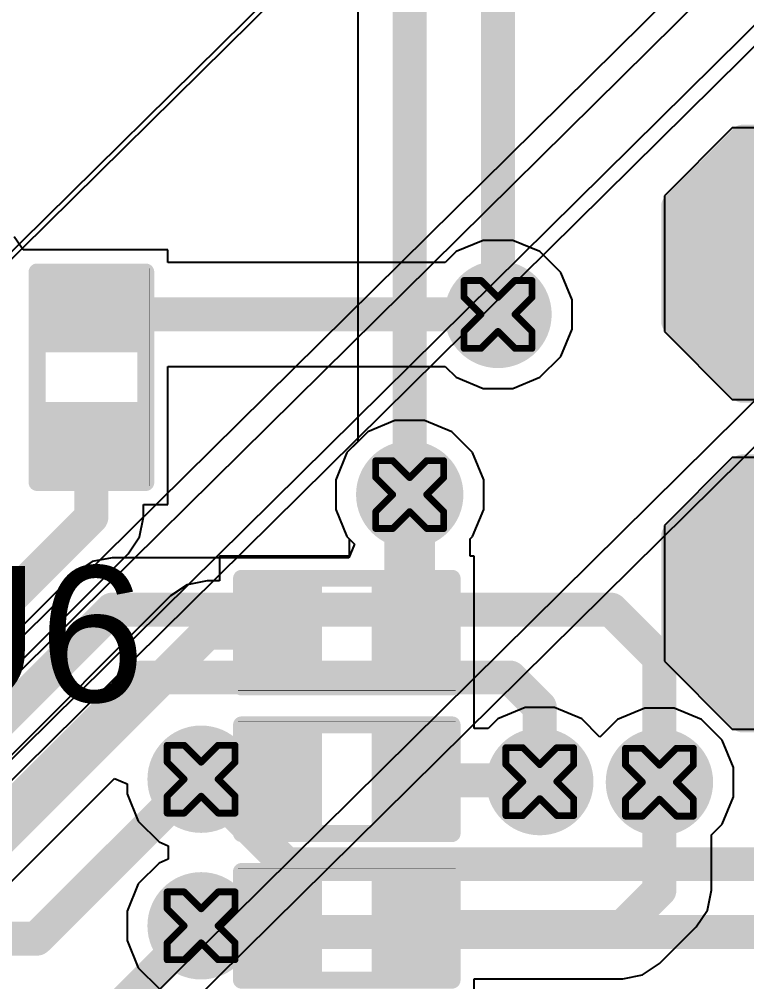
# Model space of a CAD drawing. Header units: inches. Extents: x 0 to 212, y 0 to 208.
# Drawn here: x 4.5354 to 4.7497, y 2.7731 to 3.0566 of the extents above; entities that cross this region are included whole.
import ezdxf

# ---------------------------------------------------------------- set-up
doc = ezdxf.new("R2010")
doc.units = ezdxf.units.IN
doc.header["$MEASUREMENT"] = 0
for name, color, linetype in [('Bottom Layer', 5, 'Continuous'), ('Bottom Solder', 6, 'Continuous'), ('Drill Drawing', 1, 'Continuous'), ('Top Layer', 1, 'Continuous'), ('Top Overlay', 2, 'Continuous'), ('Top Paste', 8, 'Continuous'), ('Top Solder', 216, 'Continuous'), ('Via Holes', 16, 'Continuous')]:
    doc.layers.add(name, color=color, linetype=linetype)
doc.styles.add('Arial', font='', dxfattribs={"height": 0.2})
doc.styles.get('Arial').set_extended_font_data('Arial')

# ---------------------------------------------------------------- blocks, each defined once
blk = doc.blocks.new('28_UFQFPN__4_4__11')
at = {"layer": 'Top Solder'}
for p in [(-0.06846, 0.06737), (-0.06255, -0.05074), (-0.05074, 0.08706), (-0.05074, -0.06255), (0.06147, -0.06255), (0.06737, 0.08706), (0.08706, 0.06737), (0.08706, -0.05074)]:
    blk.add_line(p, (207.68418, 205.16589), dxfattribs=at)
blk = doc.blocks.new('T__________17')
at = {"layer": 'Top Layer'}
blk.add_hatch(color=1, dxfattribs=at).paths.add_polyline_path([(0.015, 0.03), (-0.015, 0.03), (-0.03, 0.015), (-0.03, -0.015), (-0.015, -0.03), (0.015, -0.03), (0.03, -0.015), (0.03, 0.015)])
at = {"layer": 'Top Paste'}
blk.add_hatch(color=8, dxfattribs=at).paths.add_polyline_path([(0.015, 0.03), (-0.015, 0.03), (-0.03, 0.015), (-0.03, -0.015), (-0.015, -0.03), (0.015, -0.03), (0.03, -0.015), (0.03, 0.015)])
at = {"layer": 'Top Solder'}
blk.add_hatch(color=216, dxfattribs=at).paths.add_polyline_path([(0.017, 0.034), (-0.017, 0.034), (-0.034, 0.017), (-0.034, -0.017), (-0.017, -0.034), (0.017, -0.034), (0.034, -0.017), (0.034, 0.017)])
at = {"layer": 'Top Overlay', "const_width": 0.00787}
for points in [[(-0.037, 0.017), (-0.017, 0.037)], [(-0.017, 0.037), (0.017, 0.037)], [(0.017, 0.037), (0.037, 0.017)], [(-0.037, -0.017), (-0.037, 0.017)], [(0.037, -0.017), (0.037, 0.017)], [(-0.037, -0.017), (-0.017, -0.037)], [(0.017, -0.037), (0.037, -0.017)], [(-0.017, -0.037), (0.017, -0.037)]]:
    blk.add_lwpolyline(points, dxfattribs=at)
at = {"layer": 'Top Overlay', "const_width": 0.00394}
for points in [[(-0.01897, 0.037, 1), (-0.01503, 0.037, 1)], [(-0.01897, 0.037, 1), (-0.01503, 0.037, 1)], [(0.01503, 0.037, 1), (0.01897, 0.037, 1)], [(0.01503, 0.037, 1), (0.01897, 0.037, 1)], [(-0.03897, 0.017, 1), (-0.03503, 0.017, 1)], [(-0.03897, 0.017, 1), (-0.03503, 0.017, 1)], [(0.03503, 0.017, 1), (0.03897, 0.017, 1)], [(0.03503, 0.017, 1), (0.03897, 0.017, 1)], [(-0.03897, -0.017, 1), (-0.03503, -0.017, 1)], [(-0.03897, -0.017, 1), (-0.03503, -0.017, 1)], [(0.03503, -0.017, 1), (0.03897, -0.017, 1)], [(0.03503, -0.017, 1), (0.03897, -0.017, 1)], [(-0.01897, -0.037, 1), (-0.01503, -0.037, 1)], [(-0.01897, -0.037, 1), (-0.01503, -0.037, 1)], [(0.01503, -0.037, 1), (0.01897, -0.037, 1)], [(0.01503, -0.037, 1), (0.01897, -0.037, 1)]]:
    blk.add_lwpolyline(points, format="xyb", close=True, dxfattribs=at)
blk = doc.blocks.new('T__________18')
at = {"layer": 'Top Layer'}
blk.add_hatch(color=1, dxfattribs=at).paths.add_polyline_path([(0.015, 0.03), (-0.015, 0.03), (-0.03, 0.015), (-0.03, -0.015), (-0.015, -0.03), (0.015, -0.03), (0.03, -0.015), (0.03, 0.015)])
at = {"layer": 'Top Paste'}
blk.add_hatch(color=8, dxfattribs=at).paths.add_polyline_path([(0.015, 0.03), (-0.015, 0.03), (-0.03, 0.015), (-0.03, -0.015), (-0.015, -0.03), (0.015, -0.03), (0.03, -0.015), (0.03, 0.015)])
at = {"layer": 'Top Solder'}
blk.add_hatch(color=216, dxfattribs=at).paths.add_polyline_path([(0.017, 0.034), (-0.017, 0.034), (-0.034, 0.017), (-0.034, -0.017), (-0.017, -0.034), (0.017, -0.034), (0.034, -0.017), (0.034, 0.017)])
at = {"layer": 'Top Overlay', "const_width": 0.00787}
for points in [[(-0.037, 0.017), (-0.017, 0.037)], [(-0.017, 0.037), (0.017, 0.037)], [(0.017, 0.037), (0.037, 0.017)], [(-0.037, -0.017), (-0.037, 0.017)], [(0.037, -0.017), (0.037, 0.017)], [(-0.037, -0.017), (-0.017, -0.037)], [(0.017, -0.037), (0.037, -0.017)], [(-0.017, -0.037), (0.017, -0.037)]]:
    blk.add_lwpolyline(points, dxfattribs=at)
at = {"layer": 'Top Overlay', "const_width": 0.00394}
for points in [[(-0.01897, 0.037, 1), (-0.01503, 0.037, 1)], [(-0.01897, 0.037, 1), (-0.01503, 0.037, 1)], [(0.01503, 0.037, 1), (0.01897, 0.037, 1)], [(0.01503, 0.037, 1), (0.01897, 0.037, 1)], [(-0.03897, 0.017, 1), (-0.03503, 0.017, 1)], [(-0.03897, 0.017, 1), (-0.03503, 0.017, 1)], [(0.03503, 0.017, 1), (0.03897, 0.017, 1)], [(0.03503, 0.017, 1), (0.03897, 0.017, 1)], [(-0.03897, -0.017, 1), (-0.03503, -0.017, 1)], [(-0.03897, -0.017, 1), (-0.03503, -0.017, 1)], [(0.03503, -0.017, 1), (0.03897, -0.017, 1)], [(0.03503, -0.017, 1), (0.03897, -0.017, 1)], [(-0.01897, -0.037, 1), (-0.01503, -0.037, 1)], [(-0.01897, -0.037, 1), (-0.01503, -0.037, 1)], [(0.01503, -0.037, 1), (0.01897, -0.037, 1)], [(0.01503, -0.037, 1), (0.01897, -0.037, 1)]]:
    blk.add_lwpolyline(points, format="xyb", close=True, dxfattribs=at)
blk = doc.blocks.new('R___0402_38')
at = {"layer": 'Top Layer'}
for points in [[(-0.0275, -0.0125), (-0.0275, 0.0125), (-0.0095, 0.0125), (-0.0095, -0.0125)], [(0.0095, -0.0125), (0.0095, 0.0125), (0.0275, 0.0125), (0.0275, -0.0125)]]:
    blk.add_hatch(color=1, dxfattribs=at).paths.add_polyline_path(points)
at = {"layer": 'Top Paste'}
for points in [[(-0.0275, -0.0125), (-0.0275, 0.0125), (-0.0095, 0.0125), (-0.0095, -0.0125)], [(0.0095, -0.0125), (0.0095, 0.0125), (0.0275, 0.0125), (0.0275, -0.0125)]]:
    blk.add_hatch(color=8, dxfattribs=at).paths.add_polyline_path(points)
at = {"layer": 'Top Solder'}
for points in [[(-0.02967, -0.01467), (-0.02967, 0.01467), (-0.00733, 0.01467), (-0.00733, -0.01467)], [(0.00733, -0.01467), (0.00733, 0.01467), (0.02967, 0.01467), (0.02967, -0.01467)]]:
    blk.add_hatch(color=216, dxfattribs=at).paths.add_polyline_path(points)
at = {"layer": 'Top Overlay'}
for points, const_width in [([(-0.031, 0.016), (-0.031, -0.016)], 0.005), ([(-0.031, 0.016), (0.031, 0.016)], 0.005), ([(0.031, 0.016), (0.031, -0.016)], 0.005), ([(-0.031, -0.016), (0.031, -0.016)], 0.005), ([(-0.032, -0.017), (0.032, -0.017)], 0.000127)]:
    blk.add_lwpolyline(points, dxfattribs=dict(at, const_width=const_width))
for points, const_width in [([(-0.03225, 0.016, 1), (-0.02975, 0.016, 1)], 0.0025), ([(-0.03225, 0.016, 1), (-0.02975, 0.016, 1)], 0.0025), ([(0.02975, 0.016, 1), (0.03225, 0.016, 1)], 0.0025), ([(0.02975, 0.016, 1), (0.03225, 0.016, 1)], 0.0025), ([(-0.03225, -0.016, 1), (-0.02975, -0.016, 1)], 0.0025), ([(-0.03225, -0.016, 1), (-0.02975, -0.016, 1)], 0.0025), ([(0.02975, -0.016, 1), (0.03225, -0.016, 1)], 0.0025), ([(0.02975, -0.016, 1), (0.03225, -0.016, 1)], 0.0025), ([(-0.03203, -0.017, 1), (-0.03197, -0.017, 1)], 0.0000635), ([(0.03197, -0.017, 1), (0.03203, -0.017, 1)], 0.0000635)]:
    blk.add_lwpolyline(points, format="xyb", close=True, dxfattribs=dict(at, const_width=const_width))
blk = doc.blocks.new('R___0402_39')
at = {"layer": 'Top Layer'}
for points in [[(-0.0275, -0.0125), (-0.0275, 0.0125), (-0.0095, 0.0125), (-0.0095, -0.0125)], [(0.0095, -0.0125), (0.0095, 0.0125), (0.0275, 0.0125), (0.0275, -0.0125)]]:
    blk.add_hatch(color=1, dxfattribs=at).paths.add_polyline_path(points)
at = {"layer": 'Top Paste'}
for points in [[(-0.0275, -0.0125), (-0.0275, 0.0125), (-0.0095, 0.0125), (-0.0095, -0.0125)], [(0.0095, -0.0125), (0.0095, 0.0125), (0.0275, 0.0125), (0.0275, -0.0125)]]:
    blk.add_hatch(color=8, dxfattribs=at).paths.add_polyline_path(points)
at = {"layer": 'Top Solder'}
for points in [[(-0.02967, -0.01467), (-0.02967, 0.01467), (-0.00733, 0.01467), (-0.00733, -0.01467)], [(0.00733, -0.01467), (0.00733, 0.01467), (0.02967, 0.01467), (0.02967, -0.01467)]]:
    blk.add_hatch(color=216, dxfattribs=at).paths.add_polyline_path(points)
at = {"layer": 'Top Overlay'}
for points, const_width in [([(-0.031, -0.016), (-0.031, 0.016)], 0.005), ([(-0.031, 0.016), (0.031, 0.016)], 0.005), ([(0.031, -0.016), (0.031, 0.016)], 0.005), ([(-0.031, -0.016), (0.031, -0.016)], 0.005), ([(-0.032, -0.017), (0.032, -0.017)], 0.000127)]:
    blk.add_lwpolyline(points, dxfattribs=dict(at, const_width=const_width))
for points, const_width in [([(-0.03225, 0.016, 1), (-0.02975, 0.016, 1)], 0.0025), ([(-0.03225, 0.016, 1), (-0.02975, 0.016, 1)], 0.0025), ([(0.02975, 0.016, 1), (0.03225, 0.016, 1)], 0.0025), ([(0.02975, 0.016, 1), (0.03225, 0.016, 1)], 0.0025), ([(-0.03225, -0.016, 1), (-0.02975, -0.016, 1)], 0.0025), ([(-0.03225, -0.016, 1), (-0.02975, -0.016, 1)], 0.0025), ([(0.02975, -0.016, 1), (0.03225, -0.016, 1)], 0.0025), ([(0.02975, -0.016, 1), (0.03225, -0.016, 1)], 0.0025), ([(-0.03203, -0.017, 1), (-0.03197, -0.017, 1)], 0.0000635), ([(0.03197, -0.017, 1), (0.03203, -0.017, 1)], 0.0000635)]:
    blk.add_lwpolyline(points, format="xyb", close=True, dxfattribs=dict(at, const_width=const_width))
blk = doc.blocks.new('R___0402_40')
at = {"layer": 'Top Layer'}
for points in [[(-0.0275, -0.0125), (-0.0275, 0.0125), (-0.0095, 0.0125), (-0.0095, -0.0125)], [(0.0095, -0.0125), (0.0095, 0.0125), (0.0275, 0.0125), (0.0275, -0.0125)]]:
    blk.add_hatch(color=1, dxfattribs=at).paths.add_polyline_path(points)
at = {"layer": 'Top Paste'}
for points in [[(-0.0275, -0.0125), (-0.0275, 0.0125), (-0.0095, 0.0125), (-0.0095, -0.0125)], [(0.0095, -0.0125), (0.0095, 0.0125), (0.0275, 0.0125), (0.0275, -0.0125)]]:
    blk.add_hatch(color=8, dxfattribs=at).paths.add_polyline_path(points)
at = {"layer": 'Top Solder'}
for points in [[(-0.02967, -0.01467), (-0.02967, 0.01467), (-0.00733, 0.01467), (-0.00733, -0.01467)], [(0.00733, -0.01467), (0.00733, 0.01467), (0.02967, 0.01467), (0.02967, -0.01467)]]:
    blk.add_hatch(color=216, dxfattribs=at).paths.add_polyline_path(points)
at = {"layer": 'Top Overlay'}
for points, const_width in [([(-0.031, 0.016), (-0.031, -0.016)], 0.005), ([(0.031, 0.016), (-0.031, 0.016)], 0.005), ([(0.031, 0.016), (0.031, -0.016)], 0.005), ([(0.031, -0.016), (-0.031, -0.016)], 0.005), ([(0.032, -0.017), (-0.032, -0.017)], 0.000127)]:
    blk.add_lwpolyline(points, dxfattribs=dict(at, const_width=const_width))
for points, const_width in [([(-0.03225, 0.016, 1), (-0.02975, 0.016, 1)], 0.0025), ([(-0.03225, 0.016, 1), (-0.02975, 0.016, 1)], 0.0025), ([(0.02975, 0.016, 1), (0.03225, 0.016, 1)], 0.0025), ([(0.02975, 0.016, 1), (0.03225, 0.016, 1)], 0.0025), ([(-0.03225, -0.016, 1), (-0.02975, -0.016, 1)], 0.0025), ([(-0.03225, -0.016, 1), (-0.02975, -0.016, 1)], 0.0025), ([(0.02975, -0.016, 1), (0.03225, -0.016, 1)], 0.0025), ([(0.02975, -0.016, 1), (0.03225, -0.016, 1)], 0.0025), ([(-0.03203, -0.017, 1), (-0.03197, -0.017, 1)], 0.0000635), ([(0.03197, -0.017, 1), (0.03203, -0.017, 1)], 0.0000635)]:
    blk.add_lwpolyline(points, format="xyb", close=True, dxfattribs=dict(at, const_width=const_width))
blk = doc.blocks.new('R___0402_41')
at = {"layer": 'Top Layer'}
for points in [[(-0.0275, -0.0125), (-0.0275, 0.0125), (-0.0095, 0.0125), (-0.0095, -0.0125)], [(0.0095, -0.0125), (0.0095, 0.0125), (0.0275, 0.0125), (0.0275, -0.0125)]]:
    blk.add_hatch(color=1, dxfattribs=at).paths.add_polyline_path(points)
at = {"layer": 'Top Paste'}
for points in [[(-0.0275, -0.0125), (-0.0275, 0.0125), (-0.0095, 0.0125), (-0.0095, -0.0125)], [(0.0095, -0.0125), (0.0095, 0.0125), (0.0275, 0.0125), (0.0275, -0.0125)]]:
    blk.add_hatch(color=8, dxfattribs=at).paths.add_polyline_path(points)
at = {"layer": 'Top Solder'}
for points in [[(-0.02967, -0.01467), (-0.02967, 0.01467), (-0.00733, 0.01467), (-0.00733, -0.01467)], [(0.00733, -0.01467), (0.00733, 0.01467), (0.02967, 0.01467), (0.02967, -0.01467)]]:
    blk.add_hatch(color=216, dxfattribs=at).paths.add_polyline_path(points)
at = {"layer": 'Top Overlay'}
for points, const_width in [([(-0.031, 0.016), (-0.031, -0.016)], 0.005), ([(0.031, 0.016), (-0.031, 0.016)], 0.005), ([(0.031, 0.016), (0.031, -0.016)], 0.005), ([(0.031, -0.016), (-0.031, -0.016)], 0.005), ([(0.032, -0.017), (-0.032, -0.017)], 0.000127)]:
    blk.add_lwpolyline(points, dxfattribs=dict(at, const_width=const_width))
for points, const_width in [([(-0.03225, 0.016, 1), (-0.02975, 0.016, 1)], 0.0025), ([(-0.03225, 0.016, 1), (-0.02975, 0.016, 1)], 0.0025), ([(0.02975, 0.016, 1), (0.03225, 0.016, 1)], 0.0025), ([(0.02975, 0.016, 1), (0.03225, 0.016, 1)], 0.0025), ([(-0.03225, -0.016, 1), (-0.02975, -0.016, 1)], 0.0025), ([(-0.03225, -0.016, 1), (-0.02975, -0.016, 1)], 0.0025), ([(0.02975, -0.016, 1), (0.03225, -0.016, 1)], 0.0025), ([(0.02975, -0.016, 1), (0.03225, -0.016, 1)], 0.0025), ([(-0.03203, -0.017, 1), (-0.03197, -0.017, 1)], 0.0000635), ([(0.03197, -0.017, 1), (0.03203, -0.017, 1)], 0.0000635)]:
    blk.add_lwpolyline(points, format="xyb", close=True, dxfattribs=dict(at, const_width=const_width))

msp = doc.modelspace()

# ---------------------------------------------------------------- hatches: boundary and pattern name
at = {"layer": 'Bottom Layer'}
h = msp.add_hatch(color=5, dxfattribs=at)
edge = h.paths.add_edge_path()
edge.add_arc((4.67642, 2.96964), 0.01181, 0, 360)
h = msp.add_hatch(color=5, dxfattribs=at)
edge = h.paths.add_edge_path()
edge.add_arc((4.65042, 2.91657), 0.01181, 0, 360)
h = msp.add_hatch(color=5, dxfattribs=at)
edge = h.paths.add_edge_path()
edge.add_arc((4.58898, 2.83274), 0.01181, 0, 360)
h = msp.add_hatch(color=5, dxfattribs=at)
edge = h.paths.add_edge_path()
edge.add_arc((4.68873, 2.83203), 0.01181, 0, 360)
h = msp.add_hatch(color=5, dxfattribs=at)
edge = h.paths.add_edge_path()
edge.add_arc((4.72396, 2.83186), 0.01181, 0, 360)
h = msp.add_hatch(color=5, dxfattribs=at)
edge = h.paths.add_edge_path()
edge.add_arc((4.58898, 2.78956), 0.01181, 0, 360)
at = {"layer": 'Bottom Solder'}
h = msp.add_hatch(color=6, dxfattribs=at)
edge = h.paths.add_edge_path()
edge.add_arc((4.67642, 2.96964), 0.01581, 0, 360)
h = msp.add_hatch(color=6, dxfattribs=at)
edge = h.paths.add_edge_path()
edge.add_arc((4.65042, 2.91657), 0.01581, 0, 360)
h = msp.add_hatch(color=6, dxfattribs=at)
edge = h.paths.add_edge_path()
edge.add_arc((4.58898, 2.83274), 0.01581, 0, 360)
h = msp.add_hatch(color=6, dxfattribs=at)
edge = h.paths.add_edge_path()
edge.add_arc((4.68873, 2.83203), 0.01581, 0, 360)
h = msp.add_hatch(color=6, dxfattribs=at)
edge = h.paths.add_edge_path()
edge.add_arc((4.72396, 2.83186), 0.01581, 0, 360)
h = msp.add_hatch(color=6, dxfattribs=at)
edge = h.paths.add_edge_path()
edge.add_arc((4.58898, 2.78956), 0.01581, 0, 360)
at = {"layer": 'Top Layer'}
h = msp.add_hatch(color=1, dxfattribs=at)
edge = h.paths.add_edge_path()
edge.add_arc((4.67642, 2.96964), 0.01181, 0, 360)
h = msp.add_hatch(color=1, dxfattribs=at)
edge = h.paths.add_edge_path()
edge.add_arc((4.65042, 2.91657), 0.01181, 0, 360)
h = msp.add_hatch(color=1, dxfattribs=at)
edge = h.paths.add_edge_path()
edge.add_arc((4.58898, 2.83274), 0.01181, 0, 360)
h = msp.add_hatch(color=1, dxfattribs=at)
edge = h.paths.add_edge_path()
edge.add_arc((4.68873, 2.83203), 0.01181, 0, 360)
h = msp.add_hatch(color=1, dxfattribs=at)
edge = h.paths.add_edge_path()
edge.add_arc((4.72396, 2.83186), 0.01181, 0, 360)
h = msp.add_hatch(color=1, dxfattribs=at)
edge = h.paths.add_edge_path()
edge.add_arc((4.58898, 2.78956), 0.01181, 0, 360)
at = {"layer": 'Top Solder'}
h = msp.add_hatch(color=216, dxfattribs=at)
edge = h.paths.add_edge_path()
edge.add_arc((4.67642, 2.96964), 0.01581, 0, 360)
h = msp.add_hatch(color=216, dxfattribs=at)
edge = h.paths.add_edge_path()
edge.add_arc((4.65042, 2.91657), 0.01581, 0, 360)
h = msp.add_hatch(color=216, dxfattribs=at)
edge = h.paths.add_edge_path()
edge.add_arc((4.58898, 2.83274), 0.01581, 0, 360)
h = msp.add_hatch(color=216, dxfattribs=at)
edge = h.paths.add_edge_path()
edge.add_arc((4.68873, 2.83203), 0.01581, 0, 360)
h = msp.add_hatch(color=216, dxfattribs=at)
edge = h.paths.add_edge_path()
edge.add_arc((4.72396, 2.83186), 0.01581, 0, 360)
h = msp.add_hatch(color=216, dxfattribs=at)
edge = h.paths.add_edge_path()
edge.add_arc((4.58898, 2.78956), 0.01581, 0, 360)
at = {"layer": 'Via Holes'}
h = msp.add_hatch(color=7, dxfattribs=at)
edge = h.paths.add_edge_path()
edge.add_arc((4.67642, 2.96964), 0.00591, 0, 360)
h = msp.add_hatch(color=7, dxfattribs=at)
edge = h.paths.add_edge_path()
edge.add_arc((4.65042, 2.91657), 0.00591, 0, 360)
h = msp.add_hatch(color=7, dxfattribs=at)
edge = h.paths.add_edge_path()
edge.add_arc((4.58898, 2.83274), 0.00591, 0, 360)
h = msp.add_hatch(color=7, dxfattribs=at)
edge = h.paths.add_edge_path()
edge.add_arc((4.68873, 2.83203), 0.00591, 0, 360)
h = msp.add_hatch(color=7, dxfattribs=at)
edge = h.paths.add_edge_path()
edge.add_arc((4.72396, 2.83186), 0.00591, 0, 360)
h = msp.add_hatch(color=7, dxfattribs=at)
edge = h.paths.add_edge_path()
edge.add_arc((4.58898, 2.78956), 0.00591, 0, 360)

# ---------------------------------------------------------------- linework, layer by layer
at = {"layer": 'Bottom Layer'}
for p, q in [((4.63513, 3.08188), (4.63513, 3.01515)), ((4.63513, 3.01515), (4.63513, 3.01515)), ((4.63513, 3.01515), (4.63513, 2.93212)), ((4.63513, 2.93212), (4.63193, 2.92893)), ((4.63193, 2.92893), (4.62861, 2.92091)), ((4.62861, 2.92091), (4.62861, 2.91223)), ((4.62861, 2.91223), (4.63193, 2.90422)), ((4.63193, 2.90422), (4.63416, 2.90199)), ((4.63416, 2.90199), (4.63251, 2.89799)), ((4.56278, 2.89799), (4.55693, 2.89682)), ((4.63251, 2.89799), (4.56278, 2.89799)), ((4.55693, 2.89682), (4.55197, 2.89351)), ((4.55197, 2.89351), (4.50076, 2.8423)), ((4.52291, 2.79238), (4.56347, 2.83295)), ((4.56347, 2.83295), (4.56717, 2.83142)), ((4.56717, 2.83142), (4.56717, 2.8284)), ((4.56717, 2.8284), (4.57049, 2.82038)), ((4.57049, 2.82038), (4.57663, 2.81425)), ((4.57663, 2.81425), (4.57927, 2.81315)), ((4.57927, 2.81315), (4.57927, 2.80915)), ((4.57663, 2.80805), (4.57049, 2.80192)), ((4.57927, 2.80915), (4.57663, 2.80805)), ((4.57049, 2.80192), (4.56717, 2.7939)), ((4.56717, 2.7939), (4.56717, 2.78523)), ((4.56717, 2.78523), (4.57049, 2.77721)), ((4.57049, 2.77721), (4.57663, 2.77107))]:
    msp.add_line(p, q, dxfattribs=at)
at = {"layer": 'Bottom Layer', "const_width": 0.01}
for points in [[(4.67642, 2.96964), (4.67642, 3.29289)], [(4.65042, 2.91657), (4.65042, 3.11489)], [(4.5071, 2.827), (4.56278, 2.88269)], [(4.56278, 2.88269), (4.70972, 2.88269)], [(4.70972, 2.88269), (4.72396, 2.86846)], [(4.72396, 2.83186), (4.72396, 2.86846)], [(4.51209, 2.80319), (4.57159, 2.86269)], [(4.57159, 2.86269), (4.67994, 2.86269)], [(4.67994, 2.86269), (4.68873, 2.8539)], [(4.68873, 2.83203), (4.68873, 2.8539)], [(4.58898, 2.83274), (4.61401, 2.80771)], [(4.61401, 2.80771), (4.76771, 2.80771)], [(4.58898, 2.78956), (4.59084, 2.78771)], [(4.59084, 2.78771), (4.77635, 2.78771)]]:
    msp.add_lwpolyline(points, dxfattribs=at)
at = {"layer": 'Bottom Layer', "const_width": 0.005}
for points in [[(4.67392, 2.96964, 1), (4.67892, 2.96964, 1)], [(4.64792, 2.91657, 1), (4.65292, 2.91657, 1)], [(4.56028, 2.88269, 1), (4.56528, 2.88269, 1)], [(4.56028, 2.88269, 1), (4.56528, 2.88269, 1)], [(4.70722, 2.88269, 1), (4.71222, 2.88269, 1)], [(4.70722, 2.88269, 1), (4.71222, 2.88269, 1)], [(4.72146, 2.86846, 1), (4.72646, 2.86846, 1)], [(4.72146, 2.86846, 1), (4.72646, 2.86846, 1)], [(4.56909, 2.86269, 1), (4.57409, 2.86269, 1)], [(4.56909, 2.86269, 1), (4.57409, 2.86269, 1)], [(4.67744, 2.86269, 1), (4.68244, 2.86269, 1)], [(4.67744, 2.86269, 1), (4.68244, 2.86269, 1)], [(4.68623, 2.8539, 1), (4.69123, 2.8539, 1)], [(4.68623, 2.8539, 1), (4.69123, 2.8539, 1)], [(4.58648, 2.83274, 1), (4.59148, 2.83274, 1)], [(4.68623, 2.83203, 1), (4.69123, 2.83203, 1)], [(4.72146, 2.83186, 1), (4.72646, 2.83186, 1)], [(4.61151, 2.80771, 1), (4.61651, 2.80771, 1)], [(4.61151, 2.80771, 1), (4.61651, 2.80771, 1)], [(4.58648, 2.78956, 1), (4.59148, 2.78956, 1)], [(4.58834, 2.78771, 1), (4.59334, 2.78771, 1)], [(4.58834, 2.78771, 1), (4.59334, 2.78771, 1)]]:
    msp.add_lwpolyline(points, format="xyb", close=True, dxfattribs=at)
at = {"layer": 'Drill Drawing', "const_width": 0.002}
for points in [[(4.66642, 2.97464), (4.66642, 2.97964)], [(4.66642, 2.97964), (4.67142, 2.97964)], [(4.67142, 2.97964), (4.67642, 2.97464)], [(4.67642, 2.97464), (4.68142, 2.97964)], [(4.68142, 2.97964), (4.68642, 2.97964)], [(4.68642, 2.97464), (4.68642, 2.97964)], [(4.66642, 2.97464), (4.67142, 2.96964)], [(4.68142, 2.96964), (4.68642, 2.97464)], [(4.66642, 2.96464), (4.67142, 2.96964)], [(4.68142, 2.96964), (4.68642, 2.96464)], [(4.66642, 2.95964), (4.66642, 2.96464)], [(4.67142, 2.95964), (4.67642, 2.96464)], [(4.67642, 2.96464), (4.68142, 2.95964)], [(4.68642, 2.95964), (4.68642, 2.96464)], [(4.66642, 2.95964), (4.67142, 2.95964)], [(4.68142, 2.95964), (4.68642, 2.95964)], [(4.64042, 2.92157), (4.64042, 2.92657)], [(4.64042, 2.92657), (4.64542, 2.92657)], [(4.64542, 2.92657), (4.65042, 2.92157)], [(4.65042, 2.92157), (4.65542, 2.92657)], [(4.65542, 2.92657), (4.66042, 2.92657)], [(4.66042, 2.92157), (4.66042, 2.92657)], [(4.64042, 2.92157), (4.64542, 2.91657)], [(4.65542, 2.91657), (4.66042, 2.92157)], [(4.64042, 2.91157), (4.64542, 2.91657)], [(4.65542, 2.91657), (4.66042, 2.91157)], [(4.64042, 2.90657), (4.64042, 2.91157)], [(4.64542, 2.90657), (4.65042, 2.91157)], [(4.65042, 2.91157), (4.65542, 2.90657)], [(4.66042, 2.90657), (4.66042, 2.91157)], [(4.64042, 2.90657), (4.64542, 2.90657)], [(4.65542, 2.90657), (4.66042, 2.90657)], [(4.57898, 2.83774), (4.57898, 2.84274)], [(4.57898, 2.84274), (4.58398, 2.84274)], [(4.58398, 2.84274), (4.58898, 2.83774)], [(4.58898, 2.83774), (4.59398, 2.84274)], [(4.59398, 2.84274), (4.59898, 2.84274)], [(4.59898, 2.83774), (4.59898, 2.84274)], [(4.67873, 2.83703), (4.67873, 2.84203)], [(4.67873, 2.84203), (4.68373, 2.84203)], [(4.68373, 2.84203), (4.68873, 2.83703)], [(4.68873, 2.83703), (4.69373, 2.84203)], [(4.69373, 2.84203), (4.69873, 2.84203)], [(4.69873, 2.83703), (4.69873, 2.84203)], [(4.71396, 2.83686), (4.71396, 2.84186)], [(4.71396, 2.84186), (4.71896, 2.84186)], [(4.71896, 2.84186), (4.72396, 2.83686)], [(4.72396, 2.83686), (4.72896, 2.84186)], [(4.72896, 2.84186), (4.73396, 2.84186)], [(4.73396, 2.83686), (4.73396, 2.84186)], [(4.57898, 2.83774), (4.58398, 2.83274)], [(4.59398, 2.83274), (4.59898, 2.83774)], [(4.67873, 2.83703), (4.68373, 2.83203)], [(4.69373, 2.83203), (4.69873, 2.83703)], [(4.71396, 2.83686), (4.71896, 2.83186)], [(4.72896, 2.83186), (4.73396, 2.83686)], [(4.57898, 2.82774), (4.58398, 2.83274)], [(4.59398, 2.83274), (4.59898, 2.82774)], [(4.67873, 2.82703), (4.68373, 2.83203)], [(4.69373, 2.83203), (4.69873, 2.82703)], [(4.71396, 2.82686), (4.71896, 2.83186)], [(4.72896, 2.83186), (4.73396, 2.82686)], [(4.57898, 2.82274), (4.57898, 2.82774)], [(4.58398, 2.82274), (4.58898, 2.82774)], [(4.58898, 2.82774), (4.59398, 2.82274)], [(4.59898, 2.82274), (4.59898, 2.82774)], [(4.67873, 2.82203), (4.67873, 2.82703)], [(4.68373, 2.82203), (4.68873, 2.82703)], [(4.68873, 2.82703), (4.69373, 2.82203)], [(4.69873, 2.82203), (4.69873, 2.82703)], [(4.71396, 2.82186), (4.71396, 2.82686)], [(4.71896, 2.82186), (4.72396, 2.82686)], [(4.72396, 2.82686), (4.72896, 2.82186)], [(4.73396, 2.82186), (4.73396, 2.82686)], [(4.57898, 2.82274), (4.58398, 2.82274)], [(4.59398, 2.82274), (4.59898, 2.82274)], [(4.67873, 2.82203), (4.68373, 2.82203)], [(4.69373, 2.82203), (4.69873, 2.82203)], [(4.71396, 2.82186), (4.71896, 2.82186)], [(4.72896, 2.82186), (4.73396, 2.82186)], [(4.57898, 2.79456), (4.57898, 2.79956)], [(4.57898, 2.79956), (4.58398, 2.79956)], [(4.58398, 2.79956), (4.58898, 2.79456)], [(4.58898, 2.79456), (4.59398, 2.79956)], [(4.59398, 2.79956), (4.59898, 2.79956)], [(4.59898, 2.79456), (4.59898, 2.79956)], [(4.57898, 2.79456), (4.58398, 2.78956)], [(4.59398, 2.78956), (4.59898, 2.79456)], [(4.57898, 2.78456), (4.58398, 2.78956)], [(4.59398, 2.78956), (4.59898, 2.78456)], [(4.57898, 2.77956), (4.57898, 2.78456)], [(4.58398, 2.77956), (4.58898, 2.78456)], [(4.58898, 2.78456), (4.59398, 2.77956)], [(4.59898, 2.77956), (4.59898, 2.78456)], [(4.57898, 2.77956), (4.58398, 2.77956)], [(4.59398, 2.77956), (4.59898, 2.77956)]]:
    msp.add_lwpolyline(points, dxfattribs=at)
at = {"layer": 'Drill Drawing', "const_width": 0.001}
for points in [[(4.66592, 2.97964, 1), (4.66692, 2.97964, 1)], [(4.66592, 2.97964, 1), (4.66692, 2.97964, 1)], [(4.67092, 2.97964, 1), (4.67192, 2.97964, 1)], [(4.67092, 2.97964, 1), (4.67192, 2.97964, 1)], [(4.68092, 2.97964, 1), (4.68192, 2.97964, 1)], [(4.68092, 2.97964, 1), (4.68192, 2.97964, 1)], [(4.68592, 2.97964, 1), (4.68692, 2.97964, 1)], [(4.68592, 2.97964, 1), (4.68692, 2.97964, 1)], [(4.66592, 2.97464, 1), (4.66692, 2.97464, 1)], [(4.66592, 2.97464, 1), (4.66692, 2.97464, 1)], [(4.67592, 2.97464, 1), (4.67692, 2.97464, 1)], [(4.67592, 2.97464, 1), (4.67692, 2.97464, 1)], [(4.68592, 2.97464, 1), (4.68692, 2.97464, 1)], [(4.68592, 2.97464, 1), (4.68692, 2.97464, 1)], [(4.67092, 2.96964, 1), (4.67192, 2.96964, 1)], [(4.67092, 2.96964, 1), (4.67192, 2.96964, 1)], [(4.68092, 2.96964, 1), (4.68192, 2.96964, 1)], [(4.68092, 2.96964, 1), (4.68192, 2.96964, 1)], [(4.66592, 2.96464, 1), (4.66692, 2.96464, 1)], [(4.66592, 2.96464, 1), (4.66692, 2.96464, 1)], [(4.67592, 2.96464, 1), (4.67692, 2.96464, 1)], [(4.67592, 2.96464, 1), (4.67692, 2.96464, 1)], [(4.68592, 2.96464, 1), (4.68692, 2.96464, 1)], [(4.68592, 2.96464, 1), (4.68692, 2.96464, 1)], [(4.66592, 2.95964, 1), (4.66692, 2.95964, 1)], [(4.66592, 2.95964, 1), (4.66692, 2.95964, 1)], [(4.67092, 2.95964, 1), (4.67192, 2.95964, 1)], [(4.67092, 2.95964, 1), (4.67192, 2.95964, 1)], [(4.68092, 2.95964, 1), (4.68192, 2.95964, 1)], [(4.68092, 2.95964, 1), (4.68192, 2.95964, 1)], [(4.68592, 2.95964, 1), (4.68692, 2.95964, 1)], [(4.68592, 2.95964, 1), (4.68692, 2.95964, 1)], [(4.63992, 2.92657, 1), (4.64092, 2.92657, 1)], [(4.63992, 2.92657, 1), (4.64092, 2.92657, 1)], [(4.64492, 2.92657, 1), (4.64592, 2.92657, 1)], [(4.64492, 2.92657, 1), (4.64592, 2.92657, 1)], [(4.65492, 2.92657, 1), (4.65592, 2.92657, 1)], [(4.65492, 2.92657, 1), (4.65592, 2.92657, 1)], [(4.65992, 2.92657, 1), (4.66092, 2.92657, 1)], [(4.65992, 2.92657, 1), (4.66092, 2.92657, 1)], [(4.63992, 2.92157, 1), (4.64092, 2.92157, 1)], [(4.63992, 2.92157, 1), (4.64092, 2.92157, 1)], [(4.64992, 2.92157, 1), (4.65092, 2.92157, 1)], [(4.64992, 2.92157, 1), (4.65092, 2.92157, 1)], [(4.65992, 2.92157, 1), (4.66092, 2.92157, 1)], [(4.65992, 2.92157, 1), (4.66092, 2.92157, 1)], [(4.64492, 2.91657, 1), (4.64592, 2.91657, 1)], [(4.64492, 2.91657, 1), (4.64592, 2.91657, 1)], [(4.65492, 2.91657, 1), (4.65592, 2.91657, 1)], [(4.65492, 2.91657, 1), (4.65592, 2.91657, 1)], [(4.63992, 2.91157, 1), (4.64092, 2.91157, 1)], [(4.63992, 2.91157, 1), (4.64092, 2.91157, 1)], [(4.64992, 2.91157, 1), (4.65092, 2.91157, 1)], [(4.64992, 2.91157, 1), (4.65092, 2.91157, 1)], [(4.65992, 2.91157, 1), (4.66092, 2.91157, 1)], [(4.65992, 2.91157, 1), (4.66092, 2.91157, 1)], [(4.63992, 2.90657, 1), (4.64092, 2.90657, 1)], [(4.63992, 2.90657, 1), (4.64092, 2.90657, 1)], [(4.64492, 2.90657, 1), (4.64592, 2.90657, 1)], [(4.64492, 2.90657, 1), (4.64592, 2.90657, 1)], [(4.65492, 2.90657, 1), (4.65592, 2.90657, 1)], [(4.65492, 2.90657, 1), (4.65592, 2.90657, 1)], [(4.65992, 2.90657, 1), (4.66092, 2.90657, 1)], [(4.65992, 2.90657, 1), (4.66092, 2.90657, 1)], [(4.57848, 2.84274, 1), (4.57948, 2.84274, 1)], [(4.57848, 2.84274, 1), (4.57948, 2.84274, 1)], [(4.58348, 2.84274, 1), (4.58448, 2.84274, 1)], [(4.58348, 2.84274, 1), (4.58448, 2.84274, 1)], [(4.59348, 2.84274, 1), (4.59448, 2.84274, 1)], [(4.59348, 2.84274, 1), (4.59448, 2.84274, 1)], [(4.59848, 2.84274, 1), (4.59948, 2.84274, 1)], [(4.59848, 2.84274, 1), (4.59948, 2.84274, 1)], [(4.67823, 2.84203, 1), (4.67923, 2.84203, 1)], [(4.67823, 2.84203, 1), (4.67923, 2.84203, 1)], [(4.68323, 2.84203, 1), (4.68423, 2.84203, 1)], [(4.68323, 2.84203, 1), (4.68423, 2.84203, 1)], [(4.69323, 2.84203, 1), (4.69423, 2.84203, 1)], [(4.69323, 2.84203, 1), (4.69423, 2.84203, 1)], [(4.69823, 2.84203, 1), (4.69923, 2.84203, 1)], [(4.69823, 2.84203, 1), (4.69923, 2.84203, 1)], [(4.71346, 2.84186, 1), (4.71446, 2.84186, 1)], [(4.71346, 2.84186, 1), (4.71446, 2.84186, 1)], [(4.71846, 2.84186, 1), (4.71946, 2.84186, 1)], [(4.71846, 2.84186, 1), (4.71946, 2.84186, 1)], [(4.72846, 2.84186, 1), (4.72946, 2.84186, 1)], [(4.72846, 2.84186, 1), (4.72946, 2.84186, 1)], [(4.73346, 2.84186, 1), (4.73446, 2.84186, 1)], [(4.73346, 2.84186, 1), (4.73446, 2.84186, 1)], [(4.57848, 2.83774, 1), (4.57948, 2.83774, 1)], [(4.57848, 2.83774, 1), (4.57948, 2.83774, 1)], [(4.58848, 2.83774, 1), (4.58948, 2.83774, 1)], [(4.58848, 2.83774, 1), (4.58948, 2.83774, 1)], [(4.59848, 2.83774, 1), (4.59948, 2.83774, 1)], [(4.59848, 2.83774, 1), (4.59948, 2.83774, 1)], [(4.67823, 2.83703, 1), (4.67923, 2.83703, 1)], [(4.67823, 2.83703, 1), (4.67923, 2.83703, 1)], [(4.68823, 2.83703, 1), (4.68923, 2.83703, 1)], [(4.68823, 2.83703, 1), (4.68923, 2.83703, 1)], [(4.69823, 2.83703, 1), (4.69923, 2.83703, 1)], [(4.69823, 2.83703, 1), (4.69923, 2.83703, 1)], [(4.71346, 2.83686, 1), (4.71446, 2.83686, 1)], [(4.71346, 2.83686, 1), (4.71446, 2.83686, 1)], [(4.72346, 2.83686, 1), (4.72446, 2.83686, 1)], [(4.72346, 2.83686, 1), (4.72446, 2.83686, 1)], [(4.73346, 2.83686, 1), (4.73446, 2.83686, 1)], [(4.73346, 2.83686, 1), (4.73446, 2.83686, 1)], [(4.58348, 2.83274, 1), (4.58448, 2.83274, 1)], [(4.58348, 2.83274, 1), (4.58448, 2.83274, 1)], [(4.59348, 2.83274, 1), (4.59448, 2.83274, 1)], [(4.59348, 2.83274, 1), (4.59448, 2.83274, 1)], [(4.68323, 2.83203, 1), (4.68423, 2.83203, 1)], [(4.68323, 2.83203, 1), (4.68423, 2.83203, 1)], [(4.69323, 2.83203, 1), (4.69423, 2.83203, 1)], [(4.69323, 2.83203, 1), (4.69423, 2.83203, 1)], [(4.71846, 2.83186, 1), (4.71946, 2.83186, 1)], [(4.71846, 2.83186, 1), (4.71946, 2.83186, 1)], [(4.72846, 2.83186, 1), (4.72946, 2.83186, 1)], [(4.72846, 2.83186, 1), (4.72946, 2.83186, 1)], [(4.57848, 2.82774, 1), (4.57948, 2.82774, 1)], [(4.57848, 2.82774, 1), (4.57948, 2.82774, 1)], [(4.58848, 2.82774, 1), (4.58948, 2.82774, 1)], [(4.58848, 2.82774, 1), (4.58948, 2.82774, 1)], [(4.59848, 2.82774, 1), (4.59948, 2.82774, 1)], [(4.59848, 2.82774, 1), (4.59948, 2.82774, 1)], [(4.67823, 2.82703, 1), (4.67923, 2.82703, 1)], [(4.67823, 2.82703, 1), (4.67923, 2.82703, 1)], [(4.68823, 2.82703, 1), (4.68923, 2.82703, 1)], [(4.68823, 2.82703, 1), (4.68923, 2.82703, 1)], [(4.69823, 2.82703, 1), (4.69923, 2.82703, 1)], [(4.69823, 2.82703, 1), (4.69923, 2.82703, 1)], [(4.71346, 2.82686, 1), (4.71446, 2.82686, 1)], [(4.71346, 2.82686, 1), (4.71446, 2.82686, 1)], [(4.72346, 2.82686, 1), (4.72446, 2.82686, 1)], [(4.72346, 2.82686, 1), (4.72446, 2.82686, 1)], [(4.73346, 2.82686, 1), (4.73446, 2.82686, 1)], [(4.73346, 2.82686, 1), (4.73446, 2.82686, 1)], [(4.57848, 2.82274, 1), (4.57948, 2.82274, 1)], [(4.57848, 2.82274, 1), (4.57948, 2.82274, 1)], [(4.58348, 2.82274, 1), (4.58448, 2.82274, 1)], [(4.58348, 2.82274, 1), (4.58448, 2.82274, 1)], [(4.59348, 2.82274, 1), (4.59448, 2.82274, 1)], [(4.59348, 2.82274, 1), (4.59448, 2.82274, 1)], [(4.59848, 2.82274, 1), (4.59948, 2.82274, 1)], [(4.59848, 2.82274, 1), (4.59948, 2.82274, 1)], [(4.67823, 2.82203, 1), (4.67923, 2.82203, 1)], [(4.67823, 2.82203, 1), (4.67923, 2.82203, 1)], [(4.68323, 2.82203, 1), (4.68423, 2.82203, 1)], [(4.68323, 2.82203, 1), (4.68423, 2.82203, 1)], [(4.69323, 2.82203, 1), (4.69423, 2.82203, 1)], [(4.69323, 2.82203, 1), (4.69423, 2.82203, 1)], [(4.69823, 2.82203, 1), (4.69923, 2.82203, 1)], [(4.69823, 2.82203, 1), (4.69923, 2.82203, 1)], [(4.71346, 2.82186, 1), (4.71446, 2.82186, 1)], [(4.71346, 2.82186, 1), (4.71446, 2.82186, 1)], [(4.71846, 2.82186, 1), (4.71946, 2.82186, 1)], [(4.71846, 2.82186, 1), (4.71946, 2.82186, 1)], [(4.72846, 2.82186, 1), (4.72946, 2.82186, 1)], [(4.72846, 2.82186, 1), (4.72946, 2.82186, 1)], [(4.73346, 2.82186, 1), (4.73446, 2.82186, 1)], [(4.73346, 2.82186, 1), (4.73446, 2.82186, 1)], [(4.57848, 2.79956, 1), (4.57948, 2.79956, 1)], [(4.57848, 2.79956, 1), (4.57948, 2.79956, 1)], [(4.58348, 2.79956, 1), (4.58448, 2.79956, 1)], [(4.58348, 2.79956, 1), (4.58448, 2.79956, 1)], [(4.59348, 2.79956, 1), (4.59448, 2.79956, 1)], [(4.59348, 2.79956, 1), (4.59448, 2.79956, 1)], [(4.59848, 2.79956, 1), (4.59948, 2.79956, 1)], [(4.59848, 2.79956, 1), (4.59948, 2.79956, 1)], [(4.57848, 2.79456, 1), (4.57948, 2.79456, 1)], [(4.57848, 2.79456, 1), (4.57948, 2.79456, 1)], [(4.58848, 2.79456, 1), (4.58948, 2.79456, 1)], [(4.58848, 2.79456, 1), (4.58948, 2.79456, 1)], [(4.59848, 2.79456, 1), (4.59948, 2.79456, 1)], [(4.59848, 2.79456, 1), (4.59948, 2.79456, 1)], [(4.58348, 2.78956, 1), (4.58448, 2.78956, 1)], [(4.58348, 2.78956, 1), (4.58448, 2.78956, 1)], [(4.59348, 2.78956, 1), (4.59448, 2.78956, 1)], [(4.59348, 2.78956, 1), (4.59448, 2.78956, 1)], [(4.57848, 2.78456, 1), (4.57948, 2.78456, 1)], [(4.57848, 2.78456, 1), (4.57948, 2.78456, 1)], [(4.58848, 2.78456, 1), (4.58948, 2.78456, 1)], [(4.58848, 2.78456, 1), (4.58948, 2.78456, 1)], [(4.59848, 2.78456, 1), (4.59948, 2.78456, 1)], [(4.59848, 2.78456, 1), (4.59948, 2.78456, 1)], [(4.57848, 2.77956, 1), (4.57948, 2.77956, 1)], [(4.57848, 2.77956, 1), (4.57948, 2.77956, 1)], [(4.58348, 2.77956, 1), (4.58448, 2.77956, 1)], [(4.58348, 2.77956, 1), (4.58448, 2.77956, 1)], [(4.59348, 2.77956, 1), (4.59448, 2.77956, 1)], [(4.59348, 2.77956, 1), (4.59448, 2.77956, 1)], [(4.59848, 2.77956, 1), (4.59948, 2.77956, 1)], [(4.59848, 2.77956, 1), (4.59948, 2.77956, 1)]]:
    msp.add_lwpolyline(points, format="xyb", close=True, dxfattribs=at)
at = {"layer": 'Top Layer'}
for p, q in [((4.74542, 3.02457), (4.72542, 3.00457)), ((4.77272, 3.02457), (4.74542, 3.02457)), ((4.72542, 3.00457), (4.72542, 2.96457)), ((4.53662, 2.98864), (4.53389, 2.99252)), ((4.67208, 2.99145), (4.66407, 2.98813)), ((4.68076, 2.99145), (4.67208, 2.99145)), ((4.68878, 2.98813), (4.68076, 2.99145)), ((4.57918, 2.98864), (4.53662, 2.98864)), ((4.57918, 2.98493), (4.57918, 2.98864)), ((4.66407, 2.98813), (4.66087, 2.98493)), ((4.69491, 2.98199), (4.68878, 2.98813)), ((4.66087, 2.98493), (4.57918, 2.98493)), ((4.69823, 2.97398), (4.69491, 2.98199)), ((4.69823, 2.9653), (4.69823, 2.97398)), ((4.69491, 2.95728), (4.69823, 2.9653)), ((4.72542, 2.96457), (4.74542, 2.94457)), ((4.68878, 2.95115), (4.69491, 2.95728)), ((4.57918, 2.91364), (4.57918, 2.95434)), ((4.57918, 2.95434), (4.66087, 2.95434)), ((4.66087, 2.95434), (4.66407, 2.95115)), ((4.66407, 2.95115), (4.67208, 2.94783)), ((4.68076, 2.94783), (4.68878, 2.95115)), ((4.67208, 2.94783), (4.68076, 2.94783)), ((4.74542, 2.94457), (4.78542, 2.94457)), ((4.64608, 2.93838), (4.63807, 2.93506)), ((4.65476, 2.93838), (4.64608, 2.93838)), ((4.66278, 2.93506), (4.65476, 2.93838)), ((4.63807, 2.93506), (4.63193, 2.92893)), ((4.66891, 2.92893), (4.66278, 2.93506)), ((4.63193, 2.92893), (4.62861, 2.92091)), ((4.67223, 2.92091), (4.66891, 2.92893)), ((4.74542, 2.92746), (4.72542, 2.90746)), ((4.78542, 2.92746), (4.74542, 2.92746)), ((4.62861, 2.92091), (4.62861, 2.91223)), ((4.67223, 2.91223), (4.67223, 2.92091)), ((4.57197, 2.90997), (4.57197, 2.91364)), ((4.57197, 2.91364), (4.57918, 2.91364)), ((4.62861, 2.91223), (4.63193, 2.90422)), ((4.66891, 2.90422), (4.67223, 2.91223)), ((4.57081, 2.90412), (4.57197, 2.90997)), ((4.72542, 2.90746), (4.72542, 2.86746)), ((4.56749, 2.89916), (4.57081, 2.90412)), ((4.63193, 2.90422), (4.63257, 2.90358)), ((4.63257, 2.90358), (4.63257, 2.89841)), ((4.66825, 2.90356), (4.66891, 2.90422)), ((4.66825, 2.89841), (4.66825, 2.90356)), ((4.50943, 2.8411), (4.56749, 2.89916)), ((4.63257, 2.89841), (4.5944, 2.89841)), ((4.5944, 2.89841), (4.5944, 2.89121)), ((4.6694, 2.89841), (4.66825, 2.89841)), ((4.6694, 2.85341), (4.6694, 2.89841)), ((4.58488, 2.89004), (4.57992, 2.88673)), ((4.59074, 2.89121), (4.58488, 2.89004)), ((4.5944, 2.89121), (4.59074, 2.89121)), ((4.57992, 2.88673), (4.52186, 2.82867)), ((4.72542, 2.86746), (4.74542, 2.84746)), ((4.66939, 2.84767), (4.66939, 2.85341)), ((4.66939, 2.85341), (4.6694, 2.85341)), ((4.6844, 2.85384), (4.67638, 2.85052)), ((4.69307, 2.85384), (4.6844, 2.85384)), ((4.70109, 2.85052), (4.69307, 2.85384)), ((4.71962, 2.85367), (4.71161, 2.85035)), ((4.7283, 2.85367), (4.71962, 2.85367)), ((4.73632, 2.85035), (4.7283, 2.85367)), ((4.67638, 2.85052), (4.67353, 2.84767)), ((4.70643, 2.84517), (4.70109, 2.85052)), ((4.71161, 2.85035), (4.70643, 2.84517)), ((4.74245, 2.84421), (4.73632, 2.85035)), ((4.67353, 2.84767), (4.66939, 2.84767)), ((4.74542, 2.84746), (4.78542, 2.84746)), ((4.74577, 2.8362), (4.74245, 2.84421)), ((4.74577, 2.82752), (4.74577, 2.8362)), ((4.74245, 2.8195), (4.74577, 2.82752)), ((4.73925, 2.81631), (4.74245, 2.8195)), ((4.73925, 2.80004), (4.73925, 2.81631)), ((4.73809, 2.79418), (4.73925, 2.80004)), ((4.73478, 2.78922), (4.73809, 2.79418)), ((4.72397, 2.77842), (4.73478, 2.78922)), ((4.71901, 2.7751), (4.72397, 2.77842)), ((4.66938, 2.76705), (4.66938, 2.77394)), ((4.66938, 2.77394), (4.71315, 2.77394)), ((4.71315, 2.77394), (4.71901, 2.7751))]:
    msp.add_line(p, q, dxfattribs=at)
for points, const_width in [([(4.55668, 2.96964), (4.67342, 2.96964)], 0.01), ([(4.55668, 2.90997), (4.55668, 2.93264)], 0.01), ([(4.65041, 2.87592), (4.65041, 2.91656)], 0.015), ([(4.4862, 2.8395), (4.55668, 2.90997)], 0.01), ([(4.52026, 2.80544), (4.59074, 2.87591)], 0.01), ([(4.59074, 2.87591), (4.6134, 2.87591)], 0.01), ([(4.59298, 2.83274), (4.61339, 2.83274)], 0.015), ([(4.54053, 2.78575), (4.58699, 2.83221)], 0.01), ([(4.58699, 2.83221), (4.59245, 2.83221)], 0.01), ([(4.59245, 2.83221), (4.59298, 2.83274)], 0.01), ([(4.61339, 2.83274), (4.6134, 2.83273)], 0.01), ([(4.65039, 2.83273), (4.65074, 2.83238)], 0.01), ([(4.65074, 2.83238), (4.68838, 2.83238)], 0.01), ([(4.68838, 2.83238), (4.68873, 2.83203)], 0.01), ([(4.72396, 2.80004), (4.72396, 2.83186)], 0.01), ([(4.71315, 2.78923), (4.72396, 2.80004)], 0.01), ([(4.58898, 2.78956), (4.6134, 2.78956)], 0.015), ([(4.56549, 2.76607), (4.58898, 2.78956)], 0.01), ([(4.65038, 2.78955), (4.65406, 2.78955)], 0.01), ([(4.65406, 2.78955), (4.65438, 2.78923)], 0.01), ([(4.65438, 2.78923), (4.71315, 2.78923)], 0.01), ([(4.50096, 2.78575), (4.54053, 2.78575)], 0.01)]:
    msp.add_lwpolyline(points, dxfattribs=dict(at, const_width=const_width))
for points, const_width in [([(4.55418, 2.96964, 1), (4.55918, 2.96964, 1)], 0.005), ([(4.67092, 2.96964, 1), (4.67592, 2.96964, 1)], 0.005), ([(4.55418, 2.93264, 1), (4.55918, 2.93264, 1)], 0.005), ([(4.64666, 2.91656, 1), (4.65416, 2.91656, 1)], 0.0075), ([(4.55418, 2.90997, 1), (4.55918, 2.90997, 1)], 0.005), ([(4.55418, 2.90997, 1), (4.55918, 2.90997, 1)], 0.005), ([(4.64666, 2.87592, 1), (4.65416, 2.87592, 1)], 0.0075), ([(4.58824, 2.87591, 1), (4.59324, 2.87591, 1)], 0.005), ([(4.58824, 2.87591, 1), (4.59324, 2.87591, 1)], 0.005), ([(4.6109, 2.87591, 1), (4.6159, 2.87591, 1)], 0.005), ([(4.58923, 2.83274, 1), (4.59673, 2.83274, 1)], 0.0075), ([(4.60964, 2.83274, 1), (4.61714, 2.83274, 1)], 0.0075), ([(4.58449, 2.83221, 1), (4.58949, 2.83221, 1)], 0.005), ([(4.58449, 2.83221, 1), (4.58949, 2.83221, 1)], 0.005), ([(4.58995, 2.83221, 1), (4.59495, 2.83221, 1)], 0.005), ([(4.58995, 2.83221, 1), (4.59495, 2.83221, 1)], 0.005), ([(4.59048, 2.83274, 1), (4.59548, 2.83274, 1)], 0.005), ([(4.61089, 2.83274, 1), (4.61589, 2.83274, 1)], 0.005), ([(4.6109, 2.83273, 1), (4.6159, 2.83273, 1)], 0.005), ([(4.64789, 2.83273, 1), (4.65289, 2.83273, 1)], 0.005), ([(4.64824, 2.83238, 1), (4.65324, 2.83238, 1)], 0.005), ([(4.64824, 2.83238, 1), (4.65324, 2.83238, 1)], 0.005), ([(4.68588, 2.83238, 1), (4.69088, 2.83238, 1)], 0.005), ([(4.68588, 2.83238, 1), (4.69088, 2.83238, 1)], 0.005), ([(4.68623, 2.83203, 1), (4.69123, 2.83203, 1)], 0.005), ([(4.72146, 2.83186, 1), (4.72646, 2.83186, 1)], 0.005), ([(4.72146, 2.80004, 1), (4.72646, 2.80004, 1)], 0.005), ([(4.72146, 2.80004, 1), (4.72646, 2.80004, 1)], 0.005), ([(4.58523, 2.78956, 1), (4.59273, 2.78956, 1)], 0.0075), ([(4.60965, 2.78956, 1), (4.61715, 2.78956, 1)], 0.0075), ([(4.58648, 2.78956, 1), (4.59148, 2.78956, 1)], 0.005), ([(4.64788, 2.78955, 1), (4.65288, 2.78955, 1)], 0.005), ([(4.65156, 2.78955, 1), (4.65656, 2.78955, 1)], 0.005), ([(4.65156, 2.78955, 1), (4.65656, 2.78955, 1)], 0.005), ([(4.65188, 2.78923, 1), (4.65688, 2.78923, 1)], 0.005), ([(4.65188, 2.78923, 1), (4.65688, 2.78923, 1)], 0.005), ([(4.71065, 2.78923, 1), (4.71565, 2.78923, 1)], 0.005), ([(4.71065, 2.78923, 1), (4.71565, 2.78923, 1)], 0.005), ([(4.53803, 2.78575, 1), (4.54303, 2.78575, 1)], 0.005), ([(4.53803, 2.78575, 1), (4.54303, 2.78575, 1)], 0.005)]:
    msp.add_lwpolyline(points, format="xyb", close=True, dxfattribs=dict(at, const_width=const_width))

# ---------------------------------------------------------------- block references
for name, p in [('28_UFQFPN__4_4__11', (4.42714, 2.74638)), ('T__________17', (4.76542, 2.98457)), ('T__________18', (4.76542, 2.88746)), ('R___0402_39', (4.6319, 2.87591))]:
    msp.add_blockref(name, p)
for name, p, rotation in [('R___0402_38', (4.55668, 2.95114), 90), ('R___0402_40', (4.63189, 2.83273), 180), ('R___0402_41', (4.63188, 2.78955), 180)]:
    msp.add_blockref(name, p, dxfattribs=dict(rotation=rotation))

# ---------------------------------------------------------------- texts
at = {"layer": 'Top Overlay', "style": 'Arial'}
msp.add_text('U6', height=0.04, dxfattribs=at).set_placement((4.50103, 2.85553))

doc.saveas('drawing.dxf')
